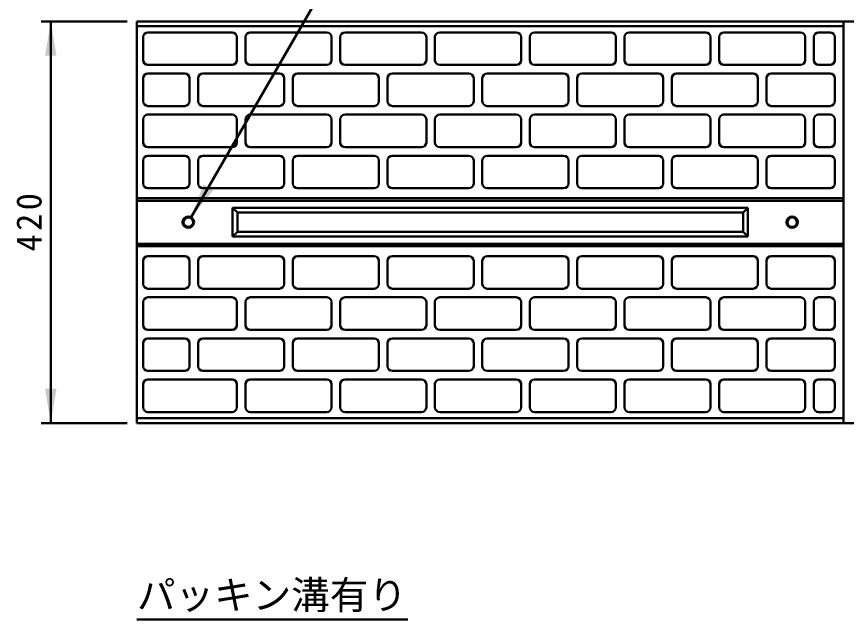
# Model space of a CAD drawing. Units: millimetres, scale not verified. Extents: x 100 to 4105, y 100 to 2870.
# Drawn here: x 1808 to 2676, y 1812 to 2442 of the extents above; entities that cross this region are included whole.
import ezdxf
from ezdxf.enums import TextEntityAlignment as Align

# ---------------------------------------------------------------- set-up
doc = ezdxf.new("R2010")
doc.units = ezdxf.units.MM
doc.header["$LTSCALE"] = 5
doc.layers.add('V-nasSTD', color=7, linetype='Continuous', lineweight=50)
doc.styles.add('ＭＳ ゴシック', font='')
doc.styles.get('ＭＳ ゴシック').set_extended_font_data('MS Gothic')

msp = doc.modelspace()

# ---------------------------------------------------------------- hatches: boundary and pattern name
at = {"layer": 'V-nasSTD'}
for points in [[(1850.076, 2400.841), (1844.076, 2436.841), (1838.076, 2400.841)], [(2003.58, 2266.214), (1990.776, 2232.037), (2013.972, 2260.214)], [(1838.076, 2052.841), (1844.076, 2016.841), (1850.076, 2052.841)]]:
    msp.add_hatch(color=256, dxfattribs=at).paths.add_polyline_path(points)

# ---------------------------------------------------------------- linework, layer by layer
for p, q in [((1990.776, 2232.037), (2130.776, 2474.524)), ((1924.076, 2436.841), (1834.076, 2436.841)), ((1844.076, 2016.841), (1844.076, 2436.841)), ((1934.076, 2436.841), (1934.076, 2016.841)), ((2672.576, 2436.841), (1934.076, 2436.841)), ((1934.076, 2431.841), (2672.576, 2431.841)), ((2672.576, 2016.841), (2672.576, 2436.841)), ((2678.576, 2436.841), (2672.576, 2436.841)), ((2672.576, 2436.841), (3195.576, 2436.841)), ((1940.576, 2420.341), (1940.576, 2396.341)), ((1945.576, 2425.341), (2033.576, 2425.341)), ((2038.576, 2420.341), (2038.576, 2396.341)), ((2047.576, 2420.341), (2047.576, 2396.341)), ((2052.576, 2425.341), (2132.576, 2425.341)), ((2137.576, 2420.341), (2137.576, 2396.341)), ((2146.576, 2420.341), (2146.576, 2396.341)), ((2151.576, 2425.341), (2231.576, 2425.341)), ((2236.576, 2420.341), (2236.576, 2396.341)), ((2245.576, 2420.341), (2245.576, 2396.341)), ((2250.576, 2425.341), (2330.576, 2425.341)), ((2335.576, 2420.341), (2335.576, 2396.341)), ((2344.576, 2420.341), (2344.576, 2396.341)), ((2429.576, 2425.341), (2349.576, 2425.341)), ((2434.576, 2396.341), (2434.576, 2420.341)), ((2443.576, 2420.341), (2443.576, 2396.341)), ((2448.576, 2425.341), (2528.576, 2425.341)), ((2533.576, 2420.341), (2533.576, 2396.341)), ((2542.576, 2420.341), (2542.576, 2396.341)), ((2547.576, 2425.341), (2627.576, 2425.341)), ((2632.576, 2420.341), (2632.576, 2396.341)), ((2641.576, 2420.341), (2641.576, 2396.341)), ((2646.576, 2425.341), (2658.576, 2425.341)), ((2663.576, 2420.341), (2663.576, 2396.341)), ((1945.576, 2391.341), (2033.576, 2391.341)), ((2132.576, 2391.341), (2052.576, 2391.341)), ((2151.576, 2391.341), (2231.576, 2391.341)), ((2330.576, 2391.341), (2250.576, 2391.341)), ((2349.576, 2391.341), (2429.576, 2391.341)), ((2448.576, 2391.341), (2528.576, 2391.341)), ((2547.576, 2391.341), (2627.576, 2391.341)), ((2646.576, 2391.341), (2658.576, 2391.341)), ((1940.576, 2353.341), (1940.576, 2377.341)), ((1945.576, 2382.341), (1984.076, 2382.341)), ((1989.076, 2377.341), (1989.076, 2353.341)), ((1998.076, 2353.341), (1998.076, 2377.341)), ((2003.076, 2382.341), (2083.076, 2382.341)), ((2088.076, 2377.341), (2088.076, 2353.341)), ((2097.076, 2353.341), (2097.076, 2377.341)), ((2182.076, 2382.341), (2102.076, 2382.341)), ((2187.076, 2353.341), (2187.076, 2377.341)), ((2196.076, 2353.341), (2196.076, 2377.341)), ((2201.076, 2382.341), (2281.076, 2382.341)), ((2286.076, 2377.341), (2286.076, 2353.341)), ((2295.076, 2353.341), (2295.076, 2377.341)), ((2300.076, 2382.341), (2380.076, 2382.341)), ((2385.076, 2377.341), (2385.076, 2353.341)), ((2394.076, 2377.341), (2394.076, 2353.341)), ((2399.076, 2382.341), (2479.076, 2382.341)), ((2484.076, 2377.341), (2484.076, 2353.341)), ((2493.076, 2353.341), (2493.076, 2377.341)), ((2498.076, 2382.341), (2578.076, 2382.341)), ((2583.076, 2377.341), (2583.076, 2353.341)), ((2592.076, 2353.341), (2592.076, 2377.341)), ((2597.076, 2382.341), (2658.576, 2382.341)), ((2663.576, 2377.341), (2663.576, 2353.341)), ((1984.076, 2348.341), (1945.576, 2348.341)), ((2003.076, 2348.341), (2083.076, 2348.341)), ((2102.076, 2348.341), (2182.076, 2348.341)), ((2201.076, 2348.341), (2281.076, 2348.341)), ((2300.076, 2348.341), (2380.076, 2348.341)), ((2399.076, 2348.341), (2479.076, 2348.341)), ((2498.076, 2348.341), (2578.076, 2348.341)), ((2597.076, 2348.341), (2658.576, 2348.341)), ((1940.576, 2334.341), (1940.576, 2310.341)), ((1945.576, 2339.341), (2033.576, 2339.341)), ((2038.576, 2334.341), (2038.576, 2310.341)), ((2047.576, 2334.341), (2047.576, 2310.341)), ((2052.576, 2339.341), (2132.576, 2339.341)), ((2137.576, 2334.341), (2137.576, 2310.341)), ((2146.576, 2334.341), (2146.576, 2310.341)), ((2151.576, 2339.341), (2231.576, 2339.341)), ((2236.576, 2334.341), (2236.576, 2310.341)), ((2245.576, 2334.341), (2245.576, 2310.341)), ((2250.576, 2339.341), (2330.576, 2339.341)), ((2335.576, 2334.341), (2335.576, 2310.341)), ((2344.576, 2334.341), (2344.576, 2310.341)), ((2429.576, 2339.341), (2349.576, 2339.341)), ((2434.576, 2310.341), (2434.576, 2334.341)), ((2443.576, 2334.341), (2443.576, 2310.341)), ((2448.576, 2339.341), (2528.576, 2339.341)), ((2533.576, 2334.341), (2533.576, 2310.341)), ((2542.576, 2334.341), (2542.576, 2310.341)), ((2547.576, 2339.341), (2627.576, 2339.341)), ((2632.576, 2334.341), (2632.576, 2310.341)), ((2641.576, 2334.341), (2641.576, 2310.341)), ((2646.576, 2339.341), (2658.576, 2339.341)), ((2663.576, 2334.341), (2663.576, 2310.341)), ((1945.576, 2305.341), (2033.576, 2305.341)), ((2132.576, 2305.341), (2052.576, 2305.341)), ((2151.576, 2305.341), (2231.576, 2305.341)), ((2330.576, 2305.341), (2250.576, 2305.341)), ((2349.576, 2305.341), (2429.576, 2305.341)), ((2448.576, 2305.341), (2528.576, 2305.341)), ((2547.576, 2305.341), (2627.576, 2305.341)), ((2646.576, 2305.341), (2658.576, 2305.341)), ((1940.576, 2267.341), (1940.576, 2291.341)), ((1945.576, 2296.341), (1984.076, 2296.341)), ((1989.076, 2291.341), (1989.076, 2267.341)), ((1998.076, 2267.341), (1998.076, 2291.341)), ((2003.076, 2296.341), (2083.076, 2296.341)), ((2088.076, 2291.341), (2088.076, 2267.341)), ((2097.076, 2267.341), (2097.076, 2291.341)), ((2182.076, 2296.341), (2102.076, 2296.341)), ((2187.076, 2267.341), (2187.076, 2291.341)), ((2196.076, 2267.341), (2196.076, 2291.341)), ((2201.076, 2296.341), (2281.076, 2296.341)), ((2286.076, 2291.341), (2286.076, 2267.341)), ((2295.076, 2267.341), (2295.076, 2291.341)), ((2300.076, 2296.341), (2380.076, 2296.341)), ((2385.076, 2291.341), (2385.076, 2267.341)), ((2394.076, 2291.341), (2394.076, 2267.341)), ((2399.076, 2296.341), (2479.076, 2296.341)), ((2484.076, 2291.341), (2484.076, 2267.341)), ((2493.076, 2267.341), (2493.076, 2291.341)), ((2498.076, 2296.341), (2578.076, 2296.341)), ((2583.076, 2291.341), (2583.076, 2267.341)), ((2592.076, 2267.341), (2592.076, 2291.341)), ((2597.076, 2296.341), (2658.576, 2296.341)), ((2663.576, 2291.341), (2663.576, 2267.341)), ((1984.076, 2262.341), (1945.576, 2262.341)), ((2003.076, 2262.341), (2083.076, 2262.341)), ((2102.076, 2262.341), (2182.076, 2262.341)), ((2201.076, 2262.341), (2281.076, 2262.341)), ((2300.076, 2262.341), (2380.076, 2262.341)), ((2399.076, 2262.341), (2479.076, 2262.341)), ((2498.076, 2262.341), (2578.076, 2262.341)), ((2597.076, 2262.341), (2658.576, 2262.341)), ((2672.576, 2251.841), (1934.076, 2251.841)), ((2672.576, 2249.341), (1934.076, 2249.341)), ((2572.576, 2241.841), (2034.076, 2241.841)), ((2034.076, 2211.841), (2034.076, 2241.841)), ((2039.076, 2236.841), (2034.076, 2241.841)), ((2567.576, 2236.841), (2572.576, 2241.841)), ((2572.576, 2211.841), (2572.576, 2241.841)), ((2567.576, 2236.841), (2039.076, 2236.841)), ((2039.076, 2216.841), (2039.076, 2236.841)), ((2567.576, 2216.841), (2567.576, 2236.841)), ((2039.076, 2216.841), (2034.076, 2211.841)), ((2572.576, 2211.841), (2034.076, 2211.841)), ((2567.576, 2216.841), (2039.076, 2216.841)), ((2567.576, 2216.841), (2572.576, 2211.841)), ((2672.576, 2204.341), (1934.076, 2204.341)), ((2672.576, 2201.841), (1934.076, 2201.841)), ((1940.576, 2186.341), (1940.576, 2162.341)), ((1984.076, 2191.341), (1945.576, 2191.341)), ((1989.076, 2162.341), (1989.076, 2186.341)), ((1998.076, 2186.341), (1998.076, 2162.341)), ((2003.076, 2191.341), (2083.076, 2191.341)), ((2088.076, 2162.341), (2088.076, 2186.341)), ((2097.076, 2186.341), (2097.076, 2162.341)), ((2102.076, 2191.341), (2182.076, 2191.341)), ((2187.076, 2186.341), (2187.076, 2162.341)), ((2196.076, 2186.341), (2196.076, 2162.341)), ((2201.076, 2191.341), (2281.076, 2191.341)), ((2286.076, 2162.341), (2286.076, 2186.341)), ((2295.076, 2186.341), (2295.076, 2162.341)), ((2300.076, 2191.341), (2380.076, 2191.341)), ((2385.076, 2162.341), (2385.076, 2186.341)), ((2394.076, 2162.341), (2394.076, 2186.341)), ((2399.076, 2191.341), (2479.076, 2191.341)), ((2484.076, 2162.341), (2484.076, 2186.341)), ((2493.076, 2186.341), (2493.076, 2162.341)), ((2498.076, 2191.341), (2578.076, 2191.341)), ((2583.076, 2162.341), (2583.076, 2186.341)), ((2592.076, 2186.341), (2592.076, 2162.341)), ((2597.076, 2191.341), (2658.576, 2191.341)), ((2663.576, 2162.341), (2663.576, 2186.341)), ((1945.576, 2157.341), (1984.076, 2157.341)), ((2003.076, 2157.341), (2083.076, 2157.341)), ((2182.076, 2157.341), (2102.076, 2157.341)), ((2201.076, 2157.341), (2281.076, 2157.341)), ((2300.076, 2157.341), (2380.076, 2157.341)), ((2399.076, 2157.341), (2479.076, 2157.341)), ((2498.076, 2157.341), (2578.076, 2157.341)), ((2597.076, 2157.341), (2658.576, 2157.341)), ((1940.576, 2119.341), (1940.576, 2143.341)), ((1945.576, 2148.341), (2033.576, 2148.341)), ((2038.576, 2119.341), (2038.576, 2143.341)), ((2047.576, 2119.341), (2047.576, 2143.341)), ((2132.576, 2148.341), (2052.576, 2148.341)), ((2137.576, 2119.341), (2137.576, 2143.341)), ((2146.576, 2119.341), (2146.576, 2143.341)), ((2151.576, 2148.341), (2231.576, 2148.341)), ((2236.576, 2119.341), (2236.576, 2143.341)), ((2245.576, 2119.341), (2245.576, 2143.341)), ((2330.576, 2148.341), (2250.576, 2148.341)), ((2335.576, 2119.341), (2335.576, 2143.341)), ((2344.576, 2119.341), (2344.576, 2143.341)), ((2349.576, 2148.341), (2429.576, 2148.341)), ((2434.576, 2143.341), (2434.576, 2119.341)), ((2443.576, 2119.341), (2443.576, 2143.341)), ((2448.576, 2148.341), (2528.576, 2148.341)), ((2533.576, 2119.341), (2533.576, 2143.341)), ((2542.576, 2119.341), (2542.576, 2143.341)), ((2547.576, 2148.341), (2627.576, 2148.341)), ((2632.576, 2119.341), (2632.576, 2143.341)), ((2641.576, 2119.341), (2641.576, 2143.341)), ((2646.576, 2148.341), (2658.576, 2148.341)), ((2663.576, 2119.341), (2663.576, 2143.341)), ((1945.576, 2114.341), (2033.576, 2114.341)), ((2052.576, 2114.341), (2132.576, 2114.341)), ((2151.576, 2114.341), (2231.576, 2114.341)), ((2250.576, 2114.341), (2330.576, 2114.341)), ((2429.576, 2114.341), (2349.576, 2114.341)), ((2448.576, 2114.341), (2528.576, 2114.341)), ((2547.576, 2114.341), (2627.576, 2114.341)), ((2646.576, 2114.341), (2658.576, 2114.341)), ((1940.576, 2100.341), (1940.576, 2076.341)), ((1984.076, 2105.341), (1945.576, 2105.341)), ((1989.076, 2076.341), (1989.076, 2100.341)), ((1998.076, 2100.341), (1998.076, 2076.341)), ((2003.076, 2105.341), (2083.076, 2105.341)), ((2088.076, 2076.341), (2088.076, 2100.341)), ((2097.076, 2100.341), (2097.076, 2076.341)), ((2102.076, 2105.341), (2182.076, 2105.341)), ((2187.076, 2100.341), (2187.076, 2076.341)), ((2196.076, 2100.341), (2196.076, 2076.341)), ((2201.076, 2105.341), (2281.076, 2105.341)), ((2286.076, 2076.341), (2286.076, 2100.341)), ((2295.076, 2100.341), (2295.076, 2076.341)), ((2300.076, 2105.341), (2380.076, 2105.341)), ((2385.076, 2076.341), (2385.076, 2100.341)), ((2394.076, 2076.341), (2394.076, 2100.341)), ((2399.076, 2105.341), (2479.076, 2105.341)), ((2484.076, 2076.341), (2484.076, 2100.341)), ((2493.076, 2100.341), (2493.076, 2076.341)), ((2498.076, 2105.341), (2578.076, 2105.341)), ((2583.076, 2076.341), (2583.076, 2100.341)), ((2592.076, 2100.341), (2592.076, 2076.341)), ((2597.076, 2105.341), (2658.576, 2105.341)), ((2663.576, 2076.341), (2663.576, 2100.341)), ((1945.576, 2071.341), (1984.076, 2071.341)), ((2003.076, 2071.341), (2083.076, 2071.341)), ((2182.076, 2071.341), (2102.076, 2071.341)), ((2201.076, 2071.341), (2281.076, 2071.341)), ((2300.076, 2071.341), (2380.076, 2071.341)), ((2399.076, 2071.341), (2479.076, 2071.341)), ((2498.076, 2071.341), (2578.076, 2071.341)), ((2597.076, 2071.341), (2658.576, 2071.341)), ((1940.576, 2033.341), (1940.576, 2057.341)), ((1945.576, 2062.341), (2033.576, 2062.341)), ((2038.576, 2033.341), (2038.576, 2057.341)), ((2047.576, 2033.341), (2047.576, 2057.341)), ((2132.576, 2062.341), (2052.576, 2062.341)), ((2137.576, 2033.341), (2137.576, 2057.341)), ((2146.576, 2033.341), (2146.576, 2057.341)), ((2151.576, 2062.341), (2231.576, 2062.341)), ((2236.576, 2033.341), (2236.576, 2057.341)), ((2245.576, 2033.341), (2245.576, 2057.341)), ((2330.576, 2062.341), (2250.576, 2062.341)), ((2335.576, 2033.341), (2335.576, 2057.341)), ((2344.576, 2033.341), (2344.576, 2057.341)), ((2349.576, 2062.341), (2429.576, 2062.341)), ((2434.576, 2057.341), (2434.576, 2033.341)), ((2443.576, 2033.341), (2443.576, 2057.341)), ((2448.576, 2062.341), (2528.576, 2062.341)), ((2533.576, 2033.341), (2533.576, 2057.341)), ((2542.576, 2033.341), (2542.576, 2057.341)), ((2547.576, 2062.341), (2627.576, 2062.341)), ((2632.576, 2033.341), (2632.576, 2057.341)), ((2641.576, 2033.341), (2641.576, 2057.341)), ((2646.576, 2062.341), (2658.576, 2062.341)), ((2663.576, 2033.341), (2663.576, 2057.341)), ((1934.076, 2021.841), (2672.576, 2021.841)), ((1945.576, 2028.341), (2033.576, 2028.341)), ((2052.576, 2028.341), (2132.576, 2028.341)), ((2151.576, 2028.341), (2231.576, 2028.341)), ((2250.576, 2028.341), (2330.576, 2028.341)), ((2429.576, 2028.341), (2349.576, 2028.341)), ((2448.576, 2028.341), (2528.576, 2028.341)), ((2547.576, 2028.341), (2627.576, 2028.341)), ((2646.576, 2028.341), (2658.576, 2028.341)), ((1924.076, 2016.841), (1834.076, 2016.841)), ((1934.076, 2016.841), (2672.576, 2016.841)), ((2678.576, 2016.841), (2672.576, 2016.841)), ((3195.576, 2016.841), (2672.576, 2016.841)), ((1934.076, 1811.538), (2217.283, 1811.538))]:
    msp.add_line(p, q, dxfattribs=at)
for centre, radius in [((1987.776, 2226.841), 6), ((1987.776, 2226.841), 5), ((2618.876, 2226.841), 6), ((2618.876, 2226.841), 5)]:
    msp.add_circle(centre, radius, dxfattribs=at)
for centre, start, end in [((1945.576, 2420.341), 90, 180), ((2033.576, 2420.341), 0, 90), ((2052.576, 2420.341), 90, 180), ((2132.576, 2420.341), 0, 90), ((2151.576, 2420.341), 90, 180), ((2231.576, 2420.341), 0, 90), ((2250.576, 2420.341), 90, 180), ((2330.576, 2420.341), 0, 90), ((2349.576, 2420.341), 90, 180), ((2429.576, 2420.341), 0, 90), ((2448.576, 2420.341), 90, 180), ((2528.576, 2420.341), 0, 90), ((2547.576, 2420.341), 90, 180), ((2627.576, 2420.341), 0, 90), ((2646.576, 2420.341), 90, 180), ((2658.576, 2420.341), 0, 90), ((1945.576, 2396.341), 180, 270), ((2033.576, 2396.341), 270, 0), ((2052.576, 2396.341), 180, 270), ((2132.576, 2396.341), 270, 0), ((2151.576, 2396.341), 180, 270), ((2231.576, 2396.341), 270, 0), ((2250.576, 2396.341), 180, 270), ((2330.576, 2396.341), 270, 0), ((2349.576, 2396.341), 180, 270), ((2429.576, 2396.341), 270, 0), ((2448.576, 2396.341), 180, 270), ((2528.576, 2396.341), 270, 0), ((2547.576, 2396.341), 180, 270), ((2627.576, 2396.341), 270, 0), ((2646.576, 2396.341), 180, 270), ((2658.576, 2396.341), 270, 0), ((1945.576, 2377.341), 90, 180), ((1984.076, 2377.341), 0, 90), ((2003.076, 2377.341), 90, 180), ((2083.076, 2377.341), 0, 90), ((2102.076, 2377.341), 90, 180), ((2182.076, 2377.341), 0, 90), ((2201.076, 2377.341), 90, 180), ((2281.076, 2377.341), 0, 90), ((2300.076, 2377.341), 90, 180), ((2380.076, 2377.341), 0, 90), ((2399.076, 2377.341), 90, 180), ((2479.076, 2377.341), 0, 90), ((2498.076, 2377.341), 90, 180), ((2578.076, 2377.341), 0, 90), ((2597.076, 2377.341), 90, 180), ((2658.576, 2377.341), 0, 90), ((1945.576, 2353.341), 180, 270), ((1984.076, 2353.341), 270, 0), ((2003.076, 2353.341), 180, 270), ((2083.076, 2353.341), 270, 0), ((2102.076, 2353.341), 180, 270), ((2182.076, 2353.341), 270, 0), ((2201.076, 2353.341), 180, 270), ((2281.076, 2353.341), 270, 0), ((2300.076, 2353.341), 180, 270), ((2380.076, 2353.341), 270, 0), ((2399.076, 2353.341), 180, 270), ((2479.076, 2353.341), 270, 0), ((2498.076, 2353.341), 180, 270), ((2578.076, 2353.341), 270, 0), ((2597.076, 2353.341), 180, 270), ((2658.576, 2353.341), 270, 0), ((1945.576, 2334.341), 90, 180), ((2033.576, 2334.341), 0, 90), ((2052.576, 2334.341), 90, 180), ((2132.576, 2334.341), 0, 90), ((2151.576, 2334.341), 90, 180), ((2231.576, 2334.341), 0, 90), ((2250.576, 2334.341), 90, 180), ((2330.576, 2334.341), 0, 90), ((2349.576, 2334.341), 90, 180), ((2429.576, 2334.341), 0, 90), ((2448.576, 2334.341), 90, 180), ((2528.576, 2334.341), 0, 90), ((2547.576, 2334.341), 90, 180), ((2627.576, 2334.341), 0, 90), ((2646.576, 2334.341), 90, 180), ((2658.576, 2334.341), 0, 90), ((1945.576, 2310.341), 180, 270), ((2033.576, 2310.341), 270, 0), ((2052.576, 2310.341), 180, 270), ((2132.576, 2310.341), 270, 0), ((2151.576, 2310.341), 180, 270), ((2231.576, 2310.341), 270, 0), ((2250.576, 2310.341), 180, 270), ((2330.576, 2310.341), 270, 0), ((2349.576, 2310.341), 180, 270), ((2429.576, 2310.341), 270, 0), ((2448.576, 2310.341), 180, 270), ((2528.576, 2310.341), 270, 0), ((2547.576, 2310.341), 180, 270), ((2627.576, 2310.341), 270, 0), ((2646.576, 2310.341), 180, 270), ((2658.576, 2310.341), 270, 0), ((1945.576, 2291.341), 90, 180), ((1984.076, 2291.341), 0, 90), ((2003.076, 2291.341), 90, 180), ((2083.076, 2291.341), 0, 90), ((2102.076, 2291.341), 90, 180), ((2182.076, 2291.341), 0, 90), ((2201.076, 2291.341), 90, 180), ((2281.076, 2291.341), 0, 90), ((2300.076, 2291.341), 90, 180), ((2380.076, 2291.341), 0, 90), ((2399.076, 2291.341), 90, 180), ((2479.076, 2291.341), 0, 90), ((2498.076, 2291.341), 90, 180), ((2578.076, 2291.341), 0, 90), ((2597.076, 2291.341), 90, 180), ((2658.576, 2291.341), 0, 90), ((1945.576, 2267.341), 180, 270), ((1984.076, 2267.341), 270, 0), ((2003.076, 2267.341), 180, 270), ((2083.076, 2267.341), 270, 0), ((2102.076, 2267.341), 180, 270), ((2182.076, 2267.341), 270, 0), ((2201.076, 2267.341), 180, 270), ((2281.076, 2267.341), 270, 0), ((2300.076, 2267.341), 180, 270), ((2380.076, 2267.341), 270, 0), ((2399.076, 2267.341), 180, 270), ((2479.076, 2267.341), 270, 0), ((2498.076, 2267.341), 180, 270), ((2578.076, 2267.341), 270, 0), ((2597.076, 2267.341), 180, 270), ((2658.576, 2267.341), 270, 0), ((1945.576, 2186.341), 90, 180), ((1984.076, 2186.341), 0, 90), ((2003.076, 2186.341), 90, 180), ((2083.076, 2186.341), 0, 90), ((2102.076, 2186.341), 90, 180), ((2182.076, 2186.341), 0, 90), ((2201.076, 2186.341), 90, 180), ((2281.076, 2186.341), 0, 90), ((2300.076, 2186.341), 90, 180), ((2380.076, 2186.341), 0, 90), ((2399.076, 2186.341), 90, 180), ((2479.076, 2186.341), 0, 90), ((2498.076, 2186.341), 90, 180), ((2578.076, 2186.341), 0, 90), ((2597.076, 2186.341), 90, 180), ((2658.576, 2186.341), 0, 90), ((1945.576, 2162.341), 180, 270), ((1984.076, 2162.341), 270, 0), ((2003.076, 2162.341), 180, 270), ((2083.076, 2162.341), 270, 0), ((2102.076, 2162.341), 180, 270), ((2182.076, 2162.341), 270, 0), ((2201.076, 2162.341), 180, 270), ((2281.076, 2162.341), 270, 0), ((2300.076, 2162.341), 180, 270), ((2380.076, 2162.341), 270, 0), ((2399.076, 2162.341), 180, 270), ((2479.076, 2162.341), 270, 0), ((2498.076, 2162.341), 180, 270), ((2578.076, 2162.341), 270, 0), ((2597.076, 2162.341), 180, 270), ((2658.576, 2162.341), 270, 0), ((1945.576, 2143.341), 90, 180), ((2033.576, 2143.341), 0, 90), ((2052.576, 2143.341), 90, 180), ((2132.576, 2143.341), 0, 90), ((2151.576, 2143.341), 90, 180), ((2231.576, 2143.341), 0, 90), ((2250.576, 2143.341), 90, 180), ((2330.576, 2143.341), 0, 90), ((2349.576, 2143.341), 90, 180), ((2429.576, 2143.341), 0, 90), ((2448.576, 2143.341), 90, 180), ((2528.576, 2143.341), 0, 90), ((2547.576, 2143.341), 90, 180), ((2627.576, 2143.341), 0, 90), ((2646.576, 2143.341), 90, 180), ((2658.576, 2143.341), 0, 90), ((1945.576, 2119.341), 180, 270), ((2033.576, 2119.341), 270, 0), ((2052.576, 2119.341), 180, 270), ((2132.576, 2119.341), 270, 0), ((2151.576, 2119.341), 180, 270), ((2231.576, 2119.341), 270, 0), ((2250.576, 2119.341), 180, 270), ((2330.576, 2119.341), 270, 0), ((2349.576, 2119.341), 180, 270), ((2429.576, 2119.341), 270, 0), ((2448.576, 2119.341), 180, 270), ((2528.576, 2119.341), 270, 0), ((2547.576, 2119.341), 180, 270), ((2627.576, 2119.341), 270, 0), ((2646.576, 2119.341), 180, 270), ((2658.576, 2119.341), 270, 0), ((1945.576, 2100.341), 90, 180), ((1984.076, 2100.341), 0, 90), ((2003.076, 2100.341), 90, 180), ((2083.076, 2100.341), 0, 90), ((2102.076, 2100.341), 90, 180), ((2182.076, 2100.341), 0, 90), ((2201.076, 2100.341), 90, 180), ((2281.076, 2100.341), 0, 90), ((2300.076, 2100.341), 90, 180), ((2380.076, 2100.341), 0, 90), ((2399.076, 2100.341), 90, 180), ((2479.076, 2100.341), 0, 90), ((2498.076, 2100.341), 90, 180), ((2578.076, 2100.341), 0, 90), ((2597.076, 2100.341), 90, 180), ((2658.576, 2100.341), 0, 90), ((1945.576, 2076.341), 180, 270), ((1984.076, 2076.341), 270, 0), ((2003.076, 2076.341), 180, 270), ((2083.076, 2076.341), 270, 0), ((2102.076, 2076.341), 180, 270), ((2182.076, 2076.341), 270, 0), ((2201.076, 2076.341), 180, 270), ((2281.076, 2076.341), 270, 0), ((2300.076, 2076.341), 180, 270), ((2380.076, 2076.341), 270, 0), ((2399.076, 2076.341), 180, 270), ((2479.076, 2076.341), 270, 0), ((2498.076, 2076.341), 180, 270), ((2578.076, 2076.341), 270, 0), ((2597.076, 2076.341), 180, 270), ((2658.576, 2076.341), 270, 0), ((1945.576, 2057.341), 90, 180), ((2033.576, 2057.341), 0, 90), ((2052.576, 2057.341), 90, 180), ((2132.576, 2057.341), 0, 90), ((2151.576, 2057.341), 90, 180), ((2231.576, 2057.341), 0, 90), ((2250.576, 2057.341), 90, 180), ((2330.576, 2057.341), 0, 90), ((2349.576, 2057.341), 90, 180), ((2429.576, 2057.341), 0, 90), ((2448.576, 2057.341), 90, 180), ((2528.576, 2057.341), 0, 90), ((2547.576, 2057.341), 90, 180), ((2627.576, 2057.341), 0, 90), ((2646.576, 2057.341), 90, 180), ((2658.576, 2057.341), 0, 90), ((1945.576, 2033.341), 180, 270), ((2033.576, 2033.341), 270, 0), ((2052.576, 2033.341), 180, 270), ((2132.576, 2033.341), 270, 0), ((2151.576, 2033.341), 180, 270), ((2231.576, 2033.341), 270, 0), ((2250.576, 2033.341), 180, 270), ((2330.576, 2033.341), 270, 0), ((2349.576, 2033.341), 180, 270), ((2429.576, 2033.341), 270, 0), ((2448.576, 2033.341), 180, 270), ((2528.576, 2033.341), 270, 0), ((2547.576, 2033.341), 180, 270), ((2627.576, 2033.341), 270, 0), ((2646.576, 2033.341), 180, 270), ((2658.576, 2033.341), 270, 0)]:
    msp.add_arc(centre, 5, start, end, dxfattribs=at)

# ---------------------------------------------------------------- texts
at = {"layer": 'V-nasSTD', "style": 'ＭＳ ゴシック'}
msp.add_text('パッキン溝有り', height=29.56, dxfattribs=at).set_placement((1934.076, 1851.858), align=Align.TOP_LEFT)
at = {"layer": 'V-nasSTD', "insert": (1808.076, 2196.241), "char_height": 26.39, "attachment_point": 1, "rotation": 90, "style": 'ＭＳ ゴシック'}
msp.add_mtext('\\T1.2;420', dxfattribs=at)

doc.saveas('drawing.dxf')
